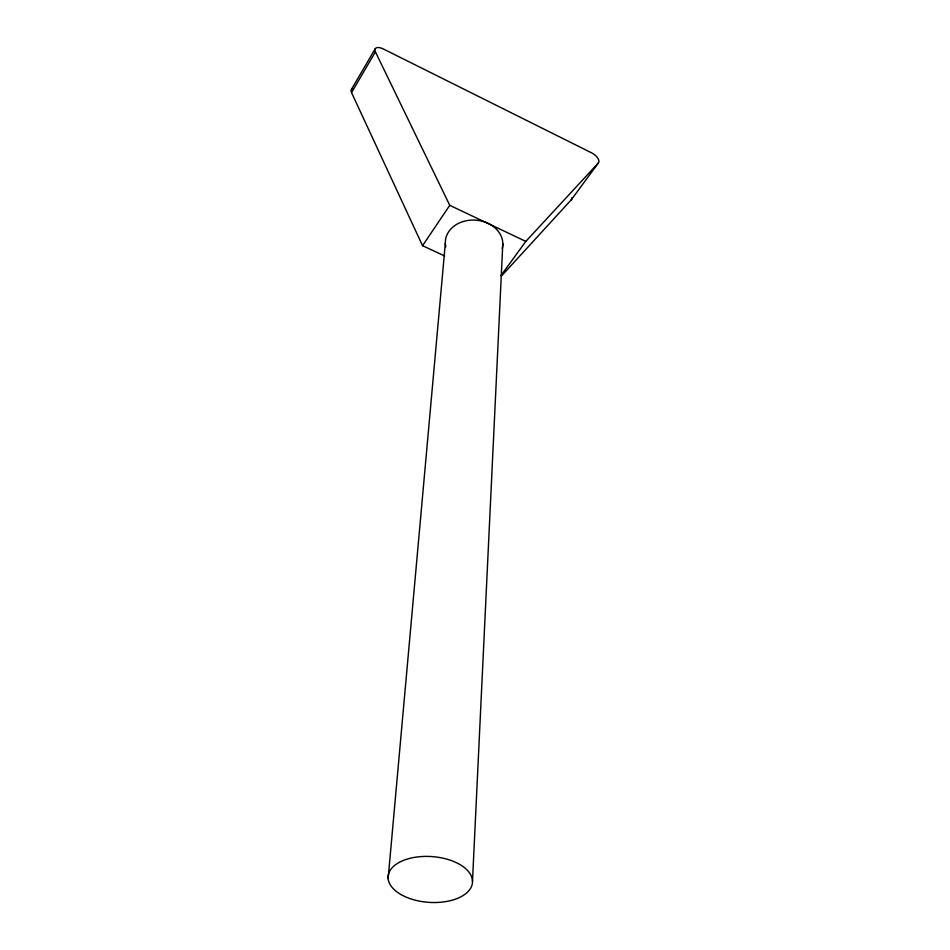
<?xml version="1.0" encoding="UTF-8"?>
<svg xmlns="http://www.w3.org/2000/svg" width="950" height="950" viewBox="0 0 950 950"><rect width="100%" height="100%" fill="white"/><g stroke="black" fill="none" stroke-linecap="round" stroke-linejoin="round"><path stroke-width="1.43" d="M472.494 881.125L502.799 243.734M388.134 878.607L445.336 243.236M351.452 89.371L375.274 48.664M444.683 255.966L422.56 245.706L351.536 92.601L375.416 51.858A8.502 4.168 32.3 0 1 383.147 48.877L591.541 152.819A8.514 4.097 36.4 0 1 598.369 162.949L571.259 199.809L501.434 276.058M422.56 245.706L449.754 205.331L375.416 51.858M500.887 275.69L525.825 241.395L598.369 162.949M449.754 205.331L525.825 241.395M445.823 246.846A28.761 23.121 3.9 0 1 474.276 220.067A28.761 23.121 3.9 0 1 502.218 248.544M571.852 197.719A8.36 4.192 36.4 0 1 571.259 199.809M351.536 92.601A8.324 4.263 32.1 0 1 352.64 88.445M401.031 894.579A42.287 22.931 4 0 0 471.271 887.015A42.287 22.931 4 0 0 418.558 856.817A42.287 22.931 4 0 0 401.031 894.579"/></g></svg>
